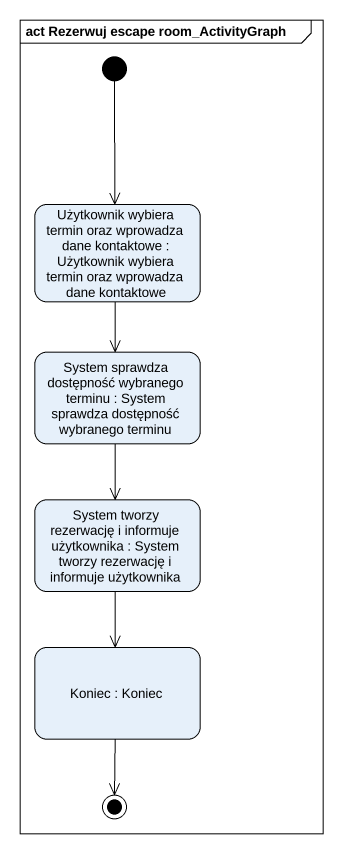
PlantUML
@startuml
mainframe act Rezerwuj escape room_ActivityGraph
hide empty description
state "Użytkownik wybiera termin oraz wprowadza dane kontaktowe : Użytkownik wybiera termin oraz wprowadza dane kontaktowe" as Użytkownik_wybiera_termin
state "System sprawdza dostępność wybranego terminu : System sprawdza dostępność wybranego terminu" as System_sprawdza_dostępność
state "System tworzy rezerwację i informuje użytkownika : System tworzy rezerwację i informuje użytkownika" as System_tworzy_rezerwację_i
state "Koniec : Koniec" as Koniec
[*] --> Użytkownik_wybiera_termin
Użytkownik_wybiera_termin --> System_sprawdza_dostępność
System_sprawdza_dostępność --> System_tworzy_rezerwację_i
System_tworzy_rezerwację_i --> Koniec
Koniec --> [*]
@enduml
